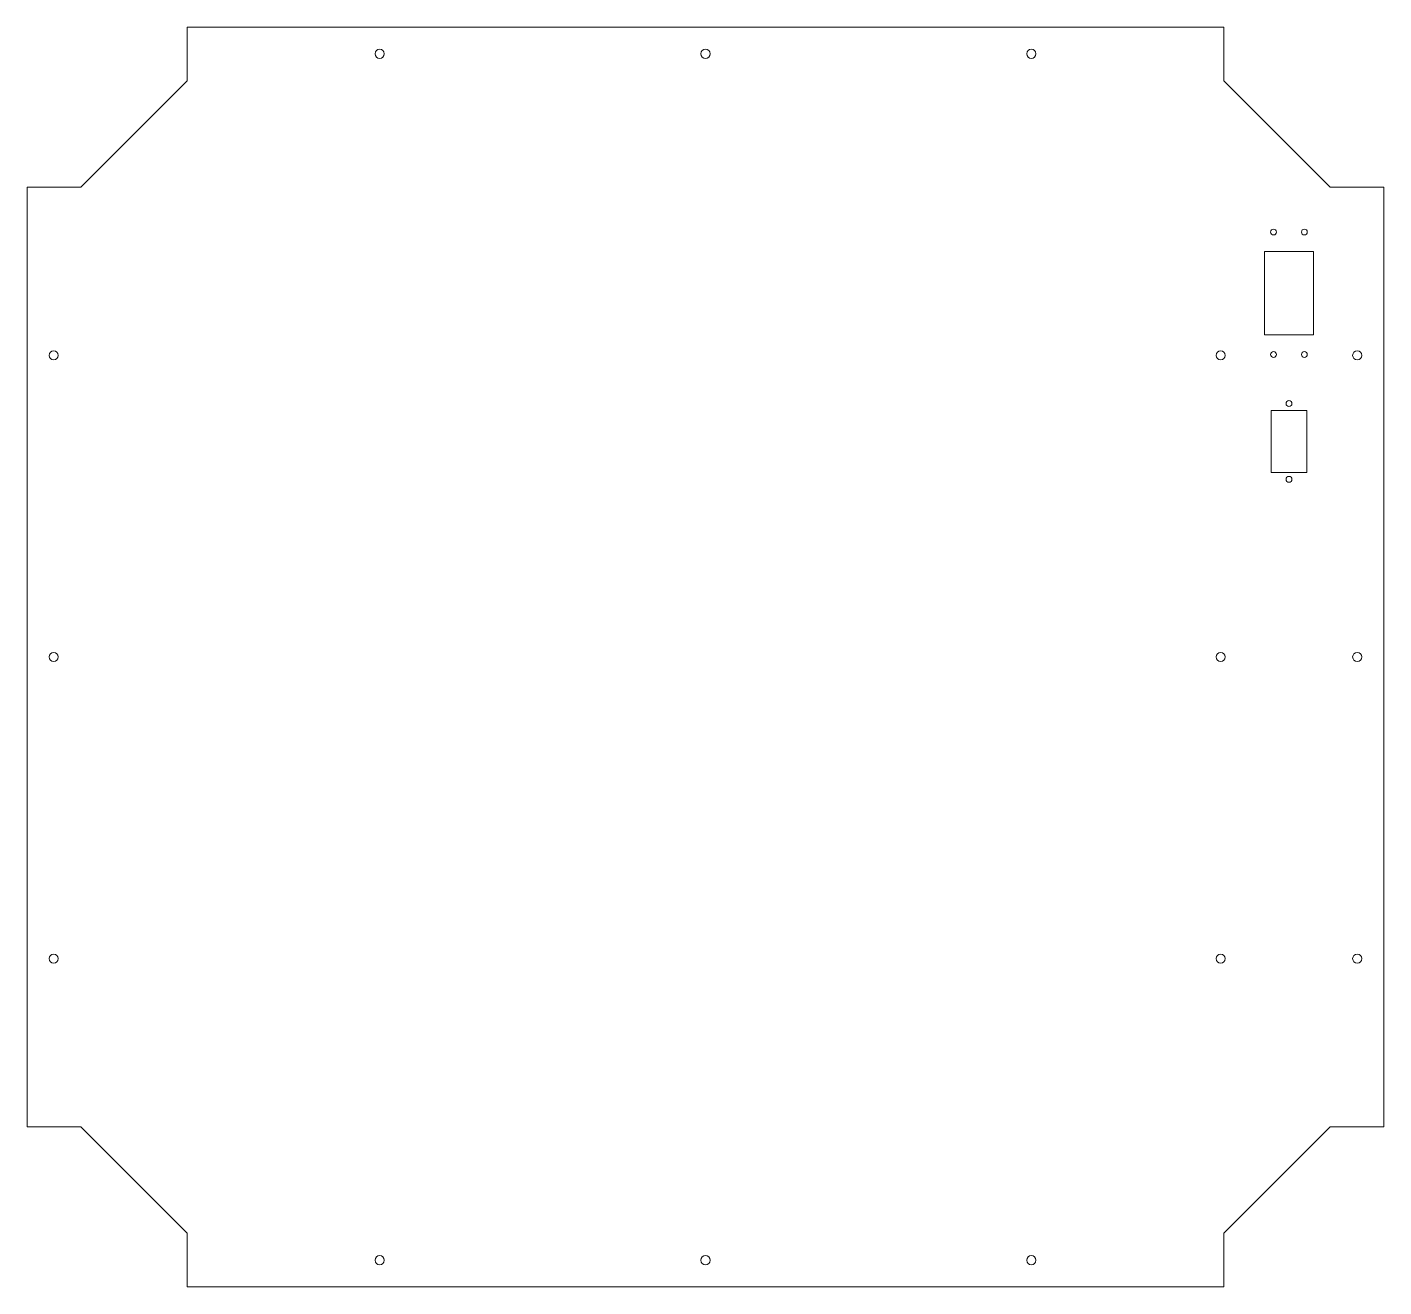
# Model space of a CAD drawing. Header units: inches. Extents: x -8.2 to 22, y -8.9 to 19.1.
import ezdxf

# ---------------------------------------------------------------- set-up
doc = ezdxf.new("R2010")
doc.units = ezdxf.units.IN
doc.header["$MEASUREMENT"] = 0
doc.layers.add('VISIBLE', color=7, linetype='Continuous', lineweight=0)

msp = doc.modelspace()

# ---------------------------------------------------------------- linework, layer by layer
at = {"layer": 'VISIBLE'}
for p, q in [((-4.617, 19.061), (-4.617, 17.872)), ((-4.617, 19.061), (18.399, 19.061)), ((18.399, 19.061), (18.399, 17.872)), ((-4.617, 17.872), (-6.979, 15.51)), ((18.399, 17.872), (20.761, 15.51)), ((-8.168, -5.341), (-8.168, 15.51)), ((-6.979, 15.51), (-8.168, 15.51)), ((20.761, 15.51), (21.95, 15.51)), ((21.95, -5.341), (21.95, 15.51)), ((19.302, 14.081), (19.302, 12.23)), ((20.385, 14.081), (19.302, 14.081)), ((20.385, 14.081), (20.385, 12.23)), ((20.385, 12.23), (19.302, 12.23)), ((20.237, 10.557), (19.45, 10.557)), ((19.45, 10.557), (19.45, 9.179)), ((20.237, 10.557), (20.237, 9.179)), ((20.237, 9.179), (19.45, 9.179)), ((-6.979, -5.341), (-8.168, -5.341)), ((-4.617, -7.703), (-6.979, -5.341)), ((18.399, -7.703), (20.761, -5.341)), ((20.761, -5.341), (21.95, -5.341)), ((-4.617, -8.892), (-4.617, -7.703)), ((18.399, -8.892), (18.399, -7.703)), ((-4.617, -8.892), (18.399, -8.892))]:
    msp.add_line(p, q, dxfattribs=at)
for centre in [(19.844, 10.709), (19.844, 9.027)]:
    msp.add_circle(centre, 0.065, dxfattribs=at)
for centre, radius, start, end in [((-0.343, 18.47), 0.102, 90, 270), ((-0.343, 18.47), 0.102, 270, 90), ((6.891, 18.47), 0.102, 90, 270), ((6.891, 18.47), 0.102, 270, 90), ((14.125, 18.47), 0.102, 90, 270), ((14.125, 18.47), 0.102, 270, 90), ((19.501, 14.514), 0.065, 90, 270), ((19.501, 14.514), 0.065, 270, 90), ((20.186, 14.514), 0.065, 90, 270), ((20.186, 14.514), 0.065, 270, 90), ((-7.578, 11.777), 0.102, 90, 270), ((-7.578, 11.777), 0.102, 270, 90), ((18.328, 11.777), 0.102, 90, 270), ((18.328, 11.777), 0.102, 270, 90), ((19.501, 11.797), 0.065, 90, 270), ((19.501, 11.797), 0.065, 270, 90), ((20.186, 11.797), 0.065, 90, 270), ((20.186, 11.797), 0.065, 270, 90), ((21.359, 11.777), 0.102, 90, 270), ((21.359, 11.777), 0.102, 270, 90), ((-7.578, 5.085), 0.102, 90, 270), ((-7.578, 5.085), 0.102, 270, 90), ((18.328, 5.085), 0.102, 90, 270), ((18.328, 5.085), 0.102, 270, 90), ((21.359, 5.085), 0.102, 90, 270), ((21.359, 5.085), 0.102, 270, 90), ((-7.578, -1.608), 0.102, 90, 270), ((-7.578, -1.608), 0.102, 270, 90), ((18.328, -1.608), 0.102, 90, 270), ((18.328, -1.608), 0.102, 270, 90), ((21.359, -1.608), 0.102, 90, 270), ((21.359, -1.608), 0.102, 270, 90), ((-0.343, -8.301), 0.102, 90, 270), ((-0.343, -8.301), 0.102, 270, 90), ((6.891, -8.301), 0.102, 90, 270), ((6.891, -8.301), 0.102, 270, 90), ((14.125, -8.301), 0.102, 90, 270), ((14.125, -8.301), 0.102, 270, 90)]:
    msp.add_arc(centre, radius, start, end, dxfattribs=at)

doc.saveas('drawing.dxf')
